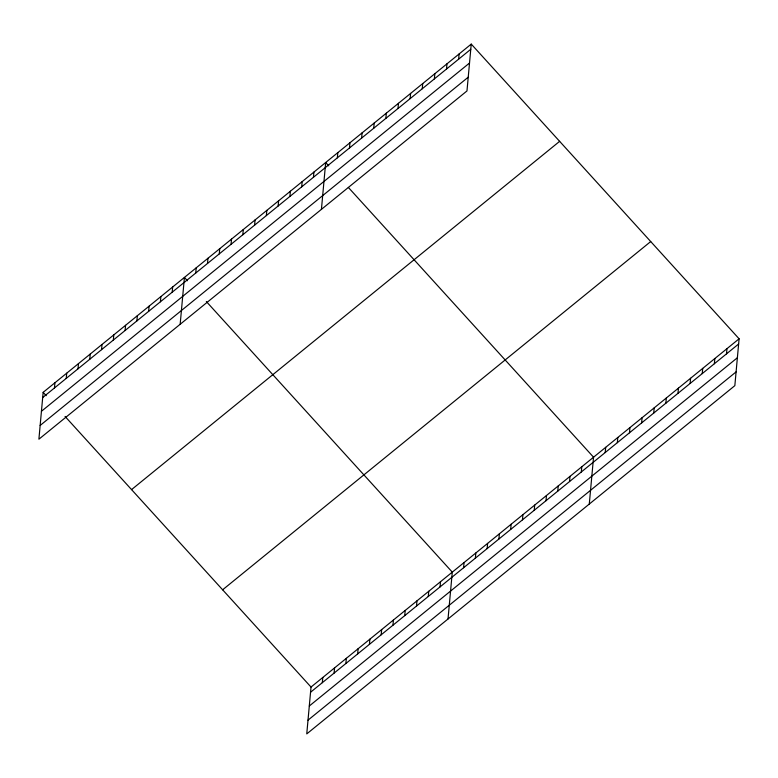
<?xml version="1.0" encoding="UTF-8"?>
<svg xmlns="http://www.w3.org/2000/svg" width="778" height="778" viewBox="0 0 778 778"><rect width="100%" height="100%" fill="white"/><g stroke="black" fill="none" stroke-linecap="round" stroke-linejoin="round"><path stroke-width="1.17" d="M471.244 44.093L43.16 392.345L38.9 439.2L466.975 90.948L471.244 44.093L739.1 338.8L734.84 385.655L306.756 733.907L311.025 687.052L739.1 338.8M54.46 387.969L54.937 382.776M66.237 378.4L66.704 373.197M78.004 368.821L78.481 363.618M89.781 359.241L90.248 354.039M101.548 349.662L102.025 344.459M113.325 340.083L113.792 334.89M125.093 330.514L125.569 325.311M136.87 320.935L137.336 315.732M148.637 311.356L149.113 306.153M160.414 301.776L160.881 296.583M172.181 292.207L172.658 287.004M180.165 324.27L184.425 277.425L187.449 280.751M195.725 273.049L196.202 267.846M207.502 263.47L207.969 258.267M219.27 253.891L219.746 248.697M231.047 244.321L231.513 239.118M242.814 234.742L243.29 229.539M254.591 225.163L255.058 219.96M266.358 215.584L266.835 210.391M278.135 206.005L278.602 200.812M289.902 196.435L290.379 191.232M301.679 186.856L302.146 181.653M313.446 177.277L313.923 172.074M321.431 209.35L325.69 162.505L328.715 165.821M337.351 157.837L337.827 152.634M349.478 147.966L349.954 142.763M361.605 138.095L362.081 132.902M322.325 682.676L322.792 677.482M373.732 128.234L374.208 123.031M334.093 673.106L334.569 667.903M385.869 118.363L386.335 113.16M345.87 663.527L346.336 658.324M397.996 108.502L398.462 103.299M357.637 653.948L358.113 648.745M410.123 98.631L410.599 93.428M369.414 644.369L369.881 639.176M422.25 88.76L422.726 83.567M381.181 634.799L381.658 629.596M434.377 78.899L434.853 73.696M392.958 625.22L393.425 620.017M446.504 69.028L446.98 63.825M404.725 615.641L405.202 610.438M458.641 59.157L459.108 53.964M416.502 606.062L416.969 600.859M428.27 596.483L428.746 591.29M440.047 586.913L440.513 581.711M448.021 618.987L452.29 572.131L206.335 301.533M463.591 567.755L464.058 562.552M475.358 558.176L475.835 552.983M487.135 548.607L487.602 543.404M498.902 539.028L499.379 533.825M510.679 529.448L511.146 524.246M522.446 519.869L522.923 514.666M534.223 510.29L534.69 505.097M545.991 500.721L546.467 495.518M557.768 491.142L558.234 485.939M569.535 481.563L570.011 476.36M581.312 471.983L581.779 466.79M589.286 504.056L593.556 457.211L348.359 187.44M605.206 452.543L605.683 447.34M617.343 442.672L617.81 437.469M629.47 432.811L629.937 427.608M641.597 422.94L642.074 417.737M653.724 413.069L654.201 407.876M665.851 403.208L666.328 398.005M677.978 393.337L678.455 388.134M690.115 383.466L690.582 378.273M702.242 373.605L702.709 368.402M714.369 363.734L714.846 358.532M726.496 353.873L726.973 348.67M42.693 397.548L470.768 49.296M41.438 411.29L469.513 63.037M40.155 425.449L468.23 77.197M131.56 489.605L559.635 141.343M222.634 589.802L650.709 241.55M310.548 692.255L738.623 344.002M309.304 706.006L737.379 357.744M308.01 720.165L736.085 371.903M43.16 392.345L46.184 395.671M65.07 416.454L311.025 687.052"/></g></svg>
